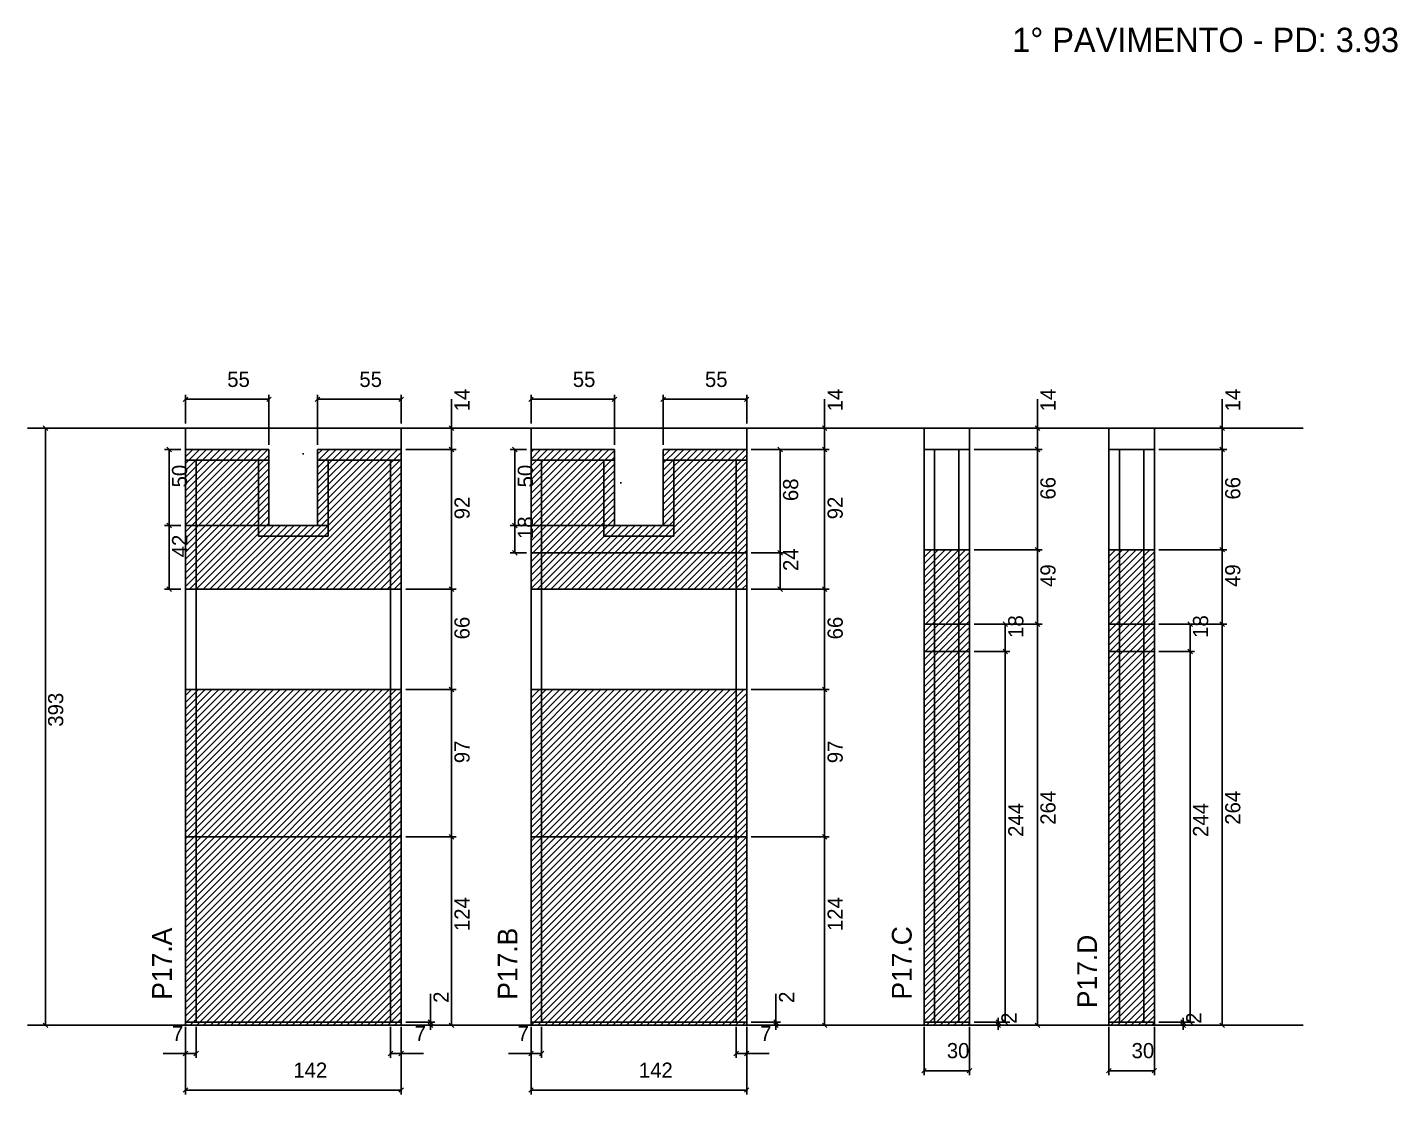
# Model space of a CAD drawing. Header units: metres. Extents: x 3065 to 4461, y 9763 to 10479.
# Drawn here: x 3559 to 4461, y 9763 to 10465 of the extents above; entities that cross this region are included whole.
import ezdxf

# ---------------------------------------------------------------- set-up
doc = ezdxf.new("R2010")
doc.units = ezdxf.units.M
for name, color, linetype in [('COTA', 7, 'Continuous'), ('Hachura', 7, 'Continuous'), ('NOMENCLATURA', 7, 'Continuous'), ('Nível', 7, 'Continuous'), ('Painéis', 7, 'Continuous'), ('SARR_2.2x7', 7, 'Continuous'), ('Texto Seção', 7, 'Continuous')]:
    doc.layers.add(name, color=color, linetype=linetype)

msp = doc.modelspace()

# ---------------------------------------------------------------- hatches: boundary and pattern name
at = {"layer": 'COTA'}
h = msp.add_hatch(dxfattribs=at)
h.set_pattern_fill('AR-CONC')
h.paths.add_polyline_path([(3663.16, 10187.66), (3718.16, 10187.66), (3718.16, 10137.66), (3750.16, 10137.66), (3750.16, 10187.66), (3805.16, 10187.66), (3805.16, 10201.66), (3663.16, 10201.66), (3663.16, 10187.66)])
h = msp.add_hatch(dxfattribs=at)
h.set_pattern_fill('AR-CONC')
h.paths.add_polyline_path([(3890.67, 10187.66), (3945.67, 10187.66), (3945.67, 10137.66), (3977.67, 10137.66), (3977.67, 10187.66), (4032.67, 10187.66), (4032.67, 10201.66), (3890.67, 10201.66), (3890.67, 10187.66)])
h = msp.add_hatch(dxfattribs=at)
h.set_pattern_fill('AR-CONC')
h.paths.add_polyline_path([(4149.4, 10187.66), (4179.4, 10187.66), (4179.4, 10201.66), (4149.4, 10201.66), (4149.4, 10187.66)])
h = msp.add_hatch(dxfattribs=at)
h.set_pattern_fill('AR-CONC')
h.paths.add_polyline_path([(4271.05, 10187.66), (4301.05, 10187.66), (4301.05, 10201.66), (4271.05, 10201.66), (4271.05, 10187.66)])
at = {"layer": 'Hachura'}
h = msp.add_hatch(dxfattribs=at)
h.set_pattern_fill('ANSI31')
h.paths.add_polyline_path([(3718.16, 10137.66), (3718.16, 10187.66), (3663.16, 10187.66), (3663.16, 10095.66), (3805.16, 10095.66), (3805.16, 10187.66), (3750.16, 10187.66), (3750.16, 10137.66), (3718.16, 10137.66)])
h = msp.add_hatch(dxfattribs=at)
h.set_pattern_fill('ANSI31')
h.paths.add_polyline_path([(3945.67, 10137.66), (3945.67, 10187.66), (3890.67, 10187.66), (3890.67, 10095.66), (4032.67, 10095.66), (4032.67, 10187.66), (3977.67, 10187.66), (3977.67, 10137.66), (3945.67, 10137.66)])
h = msp.add_hatch(dxfattribs=at)
h.set_pattern_fill('ANSI31')
h.paths.add_polyline_path([(4179.4, 9808.66), (4179.4, 10121.66), (4149.4, 10121.66), (4149.4, 9808.66), (4179.4, 9808.66)])
h = msp.add_hatch(dxfattribs=at)
h.set_pattern_fill('ANSI31')
h.paths.add_polyline_path([(4301.05, 9808.66), (4301.05, 10121.66), (4271.05, 10121.66), (4271.05, 9808.66), (4301.05, 9808.66)])
h = msp.add_hatch(dxfattribs=at)
h.set_pattern_fill('ANSI31')
h.paths.add_polyline_path([(3805.16, 9808.66), (3805.16, 10029.66), (3663.16, 10029.66), (3663.16, 9808.66), (3805.16, 9808.66)])
h = msp.add_hatch(dxfattribs=at)
h.set_pattern_fill('ANSI31')
h.paths.add_polyline_path([(4032.67, 9808.66), (4032.67, 10029.66), (3890.67, 10029.66), (3890.67, 9808.66), (4032.67, 9808.66)])

# ---------------------------------------------------------------- linework, layer by layer
at = {"layer": 'COTA', "color": 0, "lineweight": 25}
for p, q in [((3664.66, 10222.15), (3661.66, 10219.15)), ((3716.66, 10219.15), (3719.66, 10222.15)), ((3751.66, 10222.15), (3748.66, 10219.15)), ((3803.66, 10219.15), (3806.66, 10222.15)), ((3892.17, 10222.15), (3889.17, 10219.15)), ((3944.17, 10219.15), (3947.17, 10222.15)), ((3979.17, 10222.15), (3976.17, 10219.15)), ((4031.17, 10219.15), (4034.17, 10222.15)), ((3572.46, 10200.16), (3569.46, 10203.16)), ((3839.84, 10200.16), (3836.84, 10203.16)), ((4085.48, 10200.16), (4082.48, 10203.16)), ((4225.59, 10200.16), (4222.59, 10203.16)), ((4347.24, 10200.16), (4344.24, 10203.16)), ((3653.88, 10186.16), (3650.88, 10189.16)), ((3839.84, 10186.16), (3836.84, 10189.16)), ((3836.84, 10189.16), (3839.84, 10186.16)), ((3881.52, 10186.16), (3878.52, 10189.16)), ((4056.19, 10186.16), (4053.19, 10189.16)), ((4085.48, 10186.16), (4082.48, 10189.16)), ((4082.48, 10189.16), (4085.48, 10186.16)), ((4222.59, 10189.16), (4225.59, 10186.16)), ((4225.59, 10186.16), (4222.59, 10189.16)), ((4344.24, 10189.16), (4347.24, 10186.16)), ((4347.24, 10186.16), (4344.24, 10189.16)), ((3653.88, 10136.16), (3650.88, 10139.16)), ((3650.88, 10139.16), (3653.88, 10136.16)), ((3881.52, 10136.16), (3878.52, 10139.16)), ((3878.52, 10139.16), (3881.52, 10136.16)), ((4225.59, 10120.16), (4222.59, 10123.16)), ((4222.59, 10123.16), (4225.59, 10120.16)), ((4347.24, 10120.16), (4344.24, 10123.16)), ((4344.24, 10123.16), (4347.24, 10120.16)), ((3878.52, 10121.16), (3881.52, 10118.16)), ((4053.19, 10121.16), (4056.19, 10118.16)), ((4056.19, 10118.16), (4053.19, 10121.16)), ((3650.88, 10097.16), (3653.88, 10094.16)), ((3836.84, 10097.16), (3839.84, 10094.16)), ((3839.84, 10094.16), (3836.84, 10097.16)), ((4053.19, 10097.16), (4056.19, 10094.16)), ((4082.48, 10097.16), (4085.48, 10094.16)), ((4085.48, 10094.16), (4082.48, 10097.16)), ((4204.4, 10071.16), (4201.4, 10074.16)), ((4225.59, 10071.16), (4222.59, 10074.16)), ((4222.59, 10074.16), (4225.59, 10071.16)), ((4326.05, 10071.16), (4323.05, 10074.16)), ((4347.24, 10071.16), (4344.24, 10074.16)), ((4344.24, 10074.16), (4347.24, 10071.16)), ((4201.4, 10056.16), (4204.4, 10053.16)), ((4204.4, 10053.16), (4201.4, 10056.16)), ((4323.05, 10056.16), (4326.05, 10053.16)), ((4326.05, 10053.16), (4323.05, 10056.16)), ((3839.84, 10028.16), (3836.84, 10031.16)), ((3836.84, 10031.16), (3839.84, 10028.16)), ((4085.48, 10028.16), (4082.48, 10031.16)), ((4082.48, 10031.16), (4085.48, 10028.16)), ((3839.84, 9931.16), (3836.84, 9934.16)), ((3836.84, 9934.16), (3839.84, 9931.16)), ((4085.48, 9931.16), (4082.48, 9934.16)), ((4082.48, 9934.16), (4085.48, 9931.16)), ((3569.46, 9810.16), (3572.46, 9807.16)), ((3822.92, 9812.16), (3825.92, 9809.16)), ((3825.92, 9807.16), (3822.92, 9810.16)), ((3836.84, 9810.16), (3839.84, 9807.16)), ((4050.43, 9812.16), (4053.43, 9809.16)), ((4053.43, 9807.16), (4050.43, 9810.16)), ((4082.48, 9810.16), (4085.48, 9807.16)), ((4196.81, 9812.16), (4199.81, 9809.16)), ((4199.81, 9807.16), (4196.81, 9810.16)), ((4201.4, 9812.16), (4204.4, 9809.16)), ((4222.59, 9810.16), (4225.59, 9807.16)), ((4318.46, 9812.16), (4321.46, 9809.16)), ((4321.46, 9807.16), (4318.46, 9810.16)), ((4323.05, 9812.16), (4326.05, 9809.16)), ((4344.24, 9810.16), (4347.24, 9807.16)), ((3664.66, 9791.65), (3661.66, 9788.65)), ((3668.66, 9788.65), (3671.66, 9791.65)), ((3799.66, 9791.65), (3796.66, 9788.65)), ((3803.66, 9788.65), (3806.66, 9791.65)), ((3892.17, 9791.65), (3889.17, 9788.65)), ((3896.17, 9788.65), (3899.17, 9791.65)), ((4027.17, 9791.65), (4024.17, 9788.65)), ((4031.17, 9788.65), (4034.17, 9791.65)), ((4150.9, 9780.27), (4147.9, 9777.27)), ((4177.9, 9777.27), (4180.9, 9780.27)), ((4272.55, 9780.27), (4269.55, 9777.27)), ((4299.55, 9777.27), (4302.55, 9780.27)), ((3664.66, 9767.55), (3661.66, 9764.55)), ((3803.66, 9764.55), (3806.66, 9767.55)), ((3892.17, 9767.55), (3889.17, 9764.55)), ((4031.17, 9764.55), (4034.17, 9767.55))]:
    msp.add_line(p, q, dxfattribs=at)
at = {"layer": 'COTA', "color": 4, "lineweight": 25}
for p, q in [((3663.16, 10204.66), (3663.16, 10223.65)), ((3663.16, 10220.65), (3718.16, 10220.65)), ((3718.16, 10190.66), (3718.16, 10223.65)), ((3750.16, 10190.66), (3750.16, 10223.65)), ((3805.16, 10220.65), (3750.16, 10220.65)), ((3805.16, 10204.66), (3805.16, 10223.65)), ((3838.34, 10201.66), (3838.34, 10220.78)), ((3890.67, 10204.66), (3890.67, 10223.65)), ((3890.67, 10220.65), (3945.67, 10220.65)), ((3945.67, 10190.66), (3945.67, 10223.65)), ((3977.67, 10190.66), (3977.67, 10223.65)), ((4032.67, 10220.65), (3977.67, 10220.65)), ((4032.67, 10204.66), (4032.67, 10223.65)), ((4083.98, 10201.66), (4083.98, 10220.78)), ((4224.09, 10201.66), (4224.09, 10220.78)), ((4345.74, 10201.66), (4345.74, 10220.78)), ((3562.11, 10201.66), (3573.96, 10201.66)), ((3570.96, 9808.66), (3570.96, 10201.66)), ((3808.16, 10201.66), (3841.34, 10201.66)), ((3838.34, 10187.66), (3838.34, 10201.66)), ((4035.67, 10201.66), (4086.98, 10201.66)), ((4083.98, 10187.66), (4083.98, 10201.66)), ((4182.4, 10201.66), (4227.09, 10201.66)), ((4224.09, 10187.66), (4224.09, 10201.66)), ((4304.05, 10201.66), (4348.74, 10201.66)), ((4345.74, 10187.66), (4345.74, 10201.66)), ((3660.16, 10187.66), (3649.38, 10187.66)), ((3652.38, 10137.66), (3652.38, 10187.66)), ((3808.16, 10187.66), (3841.34, 10187.66)), ((3808.16, 10187.66), (3841.34, 10187.66)), ((3838.34, 10095.66), (3838.34, 10187.66)), ((3887.67, 10187.66), (3877.02, 10187.66)), ((3880.02, 10137.66), (3880.02, 10187.66)), ((4035.67, 10187.66), (4086.98, 10187.66)), ((4035.67, 10187.66), (4086.98, 10187.66)), ((4035.67, 10187.66), (4057.69, 10187.66)), ((4054.69, 10119.66), (4054.69, 10187.66)), ((4083.98, 10095.66), (4083.98, 10187.66)), ((4182.4, 10187.66), (4227.09, 10187.66)), ((4182.4, 10187.66), (4227.09, 10187.66)), ((4224.09, 10121.66), (4224.09, 10187.66)), ((4304.05, 10187.66), (4348.74, 10187.66)), ((4304.05, 10187.66), (4348.74, 10187.66)), ((4345.74, 10121.66), (4345.74, 10187.66)), ((3660.16, 10137.66), (3649.38, 10137.66)), ((3660.16, 10137.66), (3649.38, 10137.66)), ((3652.38, 10095.66), (3652.38, 10137.66)), ((3887.67, 10137.66), (3877.02, 10137.66)), ((3887.67, 10137.66), (3877.02, 10137.66)), ((3880.02, 10119.66), (3880.02, 10137.66)), ((4182.4, 10121.66), (4227.09, 10121.66)), ((4182.4, 10121.66), (4227.09, 10121.66)), ((4224.09, 10072.66), (4224.09, 10121.66)), ((4304.05, 10121.66), (4348.74, 10121.66)), ((4304.05, 10121.66), (4348.74, 10121.66)), ((4345.74, 10072.66), (4345.74, 10121.66)), ((3887.67, 10119.66), (3877.02, 10119.66)), ((4035.67, 10119.66), (4057.69, 10119.66)), ((4035.67, 10119.66), (4057.69, 10119.66)), ((4054.69, 10119.66), (4054.69, 10095.66)), ((3660.16, 10095.66), (3649.38, 10095.66)), ((3808.16, 10095.66), (3841.34, 10095.66)), ((3808.16, 10095.66), (3841.34, 10095.66)), ((3838.34, 10029.66), (3838.34, 10095.66)), ((4035.67, 10095.66), (4086.98, 10095.66)), ((4035.67, 10095.66), (4057.69, 10095.66)), ((4035.67, 10095.66), (4086.98, 10095.66)), ((4083.98, 10029.66), (4083.98, 10095.66)), ((4182.4, 10072.66), (4227.09, 10072.66)), ((4182.4, 10072.66), (4205.9, 10072.66)), ((4182.4, 10072.66), (4227.09, 10072.66)), ((4202.9, 10072.66), (4202.9, 10054.66)), ((4224.09, 9808.66), (4224.09, 10072.66)), ((4304.05, 10072.66), (4348.74, 10072.66)), ((4304.05, 10072.66), (4327.55, 10072.66)), ((4304.05, 10072.66), (4348.74, 10072.66)), ((4324.55, 10072.66), (4324.55, 10054.66)), ((4345.74, 9808.66), (4345.74, 10072.66)), ((4182.4, 10054.66), (4205.9, 10054.66)), ((4182.4, 10054.66), (4205.9, 10054.66)), ((4202.9, 10054.66), (4202.9, 9810.66)), ((4304.05, 10054.66), (4327.55, 10054.66)), ((4304.05, 10054.66), (4327.55, 10054.66)), ((4324.55, 10054.66), (4324.55, 9810.66)), ((3808.16, 10029.66), (3841.34, 10029.66)), ((3808.16, 10029.66), (3841.34, 10029.66)), ((3838.34, 10029.66), (3838.34, 9932.66)), ((4035.67, 10029.66), (4086.98, 10029.66)), ((4035.67, 10029.66), (4086.98, 10029.66)), ((4083.98, 10029.66), (4083.98, 9932.66)), ((3808.16, 9932.66), (3841.34, 9932.66)), ((3808.16, 9932.66), (3841.34, 9932.66)), ((3838.34, 9808.66), (3838.34, 9932.66)), ((4035.67, 9932.66), (4086.98, 9932.66)), ((4035.67, 9932.66), (4086.98, 9932.66)), ((4083.98, 9808.66), (4083.98, 9932.66)), ((3824.42, 9810.66), (3824.42, 9829.46)), ((4051.93, 9810.66), (4051.93, 9829.46)), ((3562.11, 9808.66), (3573.96, 9808.66)), ((3663.16, 9807.66), (3663.16, 9763.05)), ((3663.16, 9805.66), (3663.16, 9787.15)), ((3670.16, 9807.66), (3670.16, 9787.15)), ((3798.16, 9807.66), (3798.16, 9787.15)), ((3805.16, 9807.66), (3805.16, 9763.05)), ((3805.16, 9805.66), (3805.16, 9787.15)), ((3808.16, 9810.66), (3827.42, 9810.66)), ((3808.16, 9808.66), (3827.42, 9808.66)), ((3808.16, 9808.66), (3841.34, 9808.66)), ((3824.42, 9808.66), (3824.42, 9810.66)), ((3824.42, 9808.66), (3824.42, 9805.66)), ((3890.67, 9807.66), (3890.67, 9763.05)), ((3890.67, 9805.66), (3890.67, 9787.15)), ((3897.67, 9807.66), (3897.67, 9787.15)), ((4025.67, 9807.66), (4025.67, 9787.15)), ((4032.67, 9807.66), (4032.67, 9763.05)), ((4032.67, 9805.66), (4032.67, 9787.15)), ((4035.67, 9810.66), (4054.93, 9810.66)), ((4035.67, 9808.66), (4054.93, 9808.66)), ((4035.67, 9808.66), (4086.98, 9808.66)), ((4051.93, 9808.66), (4051.93, 9810.66)), ((4051.93, 9808.66), (4051.93, 9805.66)), ((4149.4, 9807.66), (4149.4, 9775.77)), ((4179.4, 9807.66), (4179.4, 9775.77)), ((4182.4, 9810.66), (4201.31, 9810.66)), ((4182.4, 9810.66), (4205.9, 9810.66)), ((4182.4, 9808.66), (4201.31, 9808.66)), ((4182.4, 9808.66), (4227.09, 9808.66)), ((4198.31, 9810.66), (4198.31, 9813.66)), ((4198.31, 9808.66), (4198.31, 9810.66)), ((4198.31, 9808.66), (4198.31, 9805.66)), ((4271.05, 9807.66), (4271.05, 9775.77)), ((4301.05, 9807.66), (4301.05, 9775.77)), ((4304.05, 9810.66), (4322.96, 9810.66)), ((4304.05, 9810.66), (4327.55, 9810.66)), ((4304.05, 9808.66), (4322.96, 9808.66)), ((4304.05, 9808.66), (4348.74, 9808.66)), ((4319.96, 9810.66), (4319.96, 9813.66)), ((4319.96, 9808.66), (4319.96, 9810.66)), ((4319.96, 9808.66), (4319.96, 9805.66)), ((3663.16, 9790.15), (3648.43, 9790.15)), ((3670.16, 9790.15), (3663.16, 9790.15)), ((3798.16, 9790.15), (3805.16, 9790.15)), ((3805.16, 9790.15), (3819.89, 9790.15)), ((3890.67, 9790.15), (3875.94, 9790.15)), ((3897.67, 9790.15), (3890.67, 9790.15)), ((4025.67, 9790.15), (4032.67, 9790.15)), ((4032.67, 9790.15), (4047.4, 9790.15)), ((4149.4, 9778.77), (4179.4, 9778.77)), ((4271.05, 9778.77), (4301.05, 9778.77)), ((3805.16, 9766.05), (3663.16, 9766.05)), ((4032.67, 9766.05), (3890.67, 9766.05))]:
    msp.add_line(p, q, dxfattribs=at)
at = {"layer": 'COTA', "color": 241, "lineweight": 25}
for p, q in [((3663.16, 10187.66), (3663.16, 10201.66)), ((3663.16, 10201.66), (3805.16, 10201.66)), ((3805.16, 10201.66), (3805.16, 10187.66)), ((3890.67, 10187.66), (3890.67, 10201.66)), ((3890.67, 10201.66), (4032.67, 10201.66)), ((4032.67, 10201.66), (4032.67, 10187.66))]:
    msp.add_line(p, q, dxfattribs=at)
for points in [[(4179.4, 10187.66), (4179.4, 10201.66), (4149.4, 10201.66), (4149.4, 10187.66)], [(4301.05, 10187.66), (4301.05, 10201.66), (4271.05, 10201.66), (4271.05, 10187.66)]]:
    msp.add_lwpolyline(points, dxfattribs=at)
at = {"layer": 'Nível', "color": 4, "lineweight": 25}
for p, q in [((3559.11, 10201.66), (4398.94, 10201.66)), ((3559.11, 9808.66), (4398.94, 9808.66))]:
    msp.add_line(p, q, dxfattribs=at)
at = {"layer": 'Painéis', "color": 200, "lineweight": 25}
for p, q in [((3663.16, 10137.66), (3663.16, 10187.66)), ((3718.16, 10187.66), (3663.16, 10187.66)), ((3718.16, 10187.66), (3718.16, 10137.66)), ((3750.16, 10187.66), (3750.16, 10137.66)), ((3750.16, 10187.66), (3805.16, 10187.66)), ((3805.16, 10095.66), (3805.16, 10187.66)), ((3890.67, 10137.66), (3890.67, 10187.66)), ((3945.67, 10187.66), (3890.67, 10187.66)), ((3945.67, 10187.66), (3945.67, 10137.66)), ((3977.67, 10187.66), (3977.67, 10137.66)), ((3977.67, 10187.66), (4032.67, 10187.66)), ((4032.67, 10095.66), (4032.67, 10187.66)), ((4149.4, 10187.66), (4149.4, 9810.66)), ((4179.4, 10187.66), (4149.4, 10187.66)), ((4179.4, 9810.66), (4179.4, 10187.66)), ((4271.05, 10187.66), (4271.05, 9810.66)), ((4301.05, 10187.66), (4271.05, 10187.66)), ((4301.05, 9810.66), (4301.05, 10187.66)), ((3750.16, 10137.66), (3663.16, 10137.66)), ((3663.16, 10137.66), (3663.16, 10095.66)), ((3890.67, 10137.66), (3890.67, 10095.66)), ((3977.67, 10137.66), (3890.67, 10137.66)), ((4179.4, 10121.66), (4149.4, 10121.66)), ((4301.05, 10121.66), (4271.05, 10121.66)), ((3890.67, 10119.66), (4032.67, 10119.66)), ((3663.16, 10095.66), (3805.16, 10095.66)), ((3663.16, 10029.66), (3663.16, 10095.66)), ((3805.16, 10029.66), (3805.16, 10095.66)), ((3890.67, 10095.66), (4032.67, 10095.66)), ((3890.67, 10029.66), (3890.67, 10095.66)), ((4032.67, 10029.66), (4032.67, 10095.66)), ((4179.4, 10072.66), (4149.4, 10072.66)), ((4301.05, 10072.66), (4271.05, 10072.66)), ((4179.4, 10054.66), (4149.4, 10054.66)), ((4301.05, 10054.66), (4271.05, 10054.66)), ((3663.16, 10029.66), (3663.16, 9808.66)), ((3805.16, 10029.66), (3663.16, 10029.66)), ((3805.16, 9808.66), (3805.16, 10029.66)), ((3890.67, 10029.66), (3890.67, 9808.66)), ((4032.67, 10029.66), (3890.67, 10029.66)), ((4032.67, 9808.66), (4032.67, 10029.66)), ((3663.16, 9932.66), (3805.16, 9932.66)), ((3890.67, 9932.66), (4032.67, 9932.66)), ((3663.16, 9810.66), (3805.16, 9810.66)), ((3890.67, 9810.66), (4032.67, 9810.66)), ((4149.4, 9810.66), (4179.4, 9810.66)), ((4271.05, 9810.66), (4301.05, 9810.66))]:
    msp.add_line(p, q, dxfattribs=at)
for points in [[(3805.16, 9810.66), (3663.16, 9810.66), (3663.16, 9808.66), (3805.16, 9808.66)], [(4032.67, 9810.66), (3890.67, 9810.66), (3890.67, 9808.66), (4032.67, 9808.66)], [(4149.4, 9810.66), (4179.4, 9810.66), (4179.4, 9808.66), (4149.4, 9808.66)], [(4271.05, 9810.66), (4301.05, 9810.66), (4301.05, 9808.66), (4271.05, 9808.66)]]:
    msp.add_lwpolyline(points, close=True, dxfattribs=at)
at = {"layer": 'SARR_2.2x7', "color": 40, "lineweight": 25}
for p, q in [((3798.16, 10187.66), (3805.16, 10187.66)), ((4025.67, 10187.66), (4032.67, 10187.66)), ((4156.4, 10121.66), (4156.4, 10187.66)), ((4172.4, 10121.66), (4172.4, 10187.66)), ((4278.05, 10121.66), (4278.05, 10187.66)), ((4294.05, 10121.66), (4294.05, 10187.66)), ((3718.16, 10180.66), (3663.16, 10180.66)), ((3670.16, 10137.66), (3670.16, 10180.66)), ((3711.16, 10180.66), (3711.16, 10137.66)), ((3750.16, 10180.66), (3805.16, 10180.66)), ((3757.16, 10180.66), (3757.16, 10137.66)), ((3798.16, 10095.66), (3798.16, 10180.66)), ((3945.67, 10180.66), (3890.67, 10180.66)), ((3897.67, 10137.66), (3897.67, 10180.66)), ((3938.67, 10180.66), (3938.67, 10137.66)), ((3977.67, 10180.66), (4032.67, 10180.66)), ((3984.67, 10180.66), (3984.67, 10137.66)), ((4025.67, 10095.66), (4025.67, 10180.66)), ((3670.16, 10137.66), (3663.16, 10137.66)), ((3670.16, 10095.66), (3670.16, 10137.66)), ((3711.16, 10137.66), (3711.16, 10130.66)), ((3711.16, 10130.66), (3757.16, 10130.66)), ((3757.16, 10137.66), (3750.16, 10137.66)), ((3757.16, 10137.66), (3757.16, 10130.66)), ((3897.67, 10137.66), (3890.67, 10137.66)), ((3897.67, 10095.66), (3897.67, 10137.66)), ((3938.67, 10137.66), (3938.67, 10130.66)), ((3984.67, 10137.66), (3938.67, 10137.66)), ((3938.67, 10130.66), (3984.67, 10130.66)), ((3984.67, 10130.66), (3984.67, 10137.66)), ((4156.4, 10121.66), (4156.4, 10072.66)), ((4172.4, 10121.66), (4172.4, 10072.66)), ((4278.05, 10121.66), (4278.05, 10072.66)), ((4294.05, 10121.66), (4294.05, 10072.66)), ((3670.16, 10029.66), (3670.16, 10095.66)), ((3798.16, 10029.66), (3798.16, 10095.66)), ((3897.67, 10029.66), (3897.67, 10095.66)), ((4025.67, 10029.66), (4025.67, 10095.66)), ((4156.4, 10072.66), (4156.4, 9810.66)), ((4172.4, 10072.66), (4172.4, 9810.66)), ((4278.05, 10072.66), (4278.05, 9810.66)), ((4294.05, 10072.66), (4294.05, 9810.66)), ((3670.16, 9932.66), (3670.16, 10029.66)), ((3798.16, 9932.66), (3798.16, 10029.66)), ((3897.67, 9932.66), (3897.67, 10029.66)), ((4025.67, 9932.66), (4025.67, 10029.66)), ((3670.16, 9810.66), (3670.16, 9932.66)), ((3798.16, 9810.66), (3798.16, 9932.66)), ((3897.67, 9810.66), (3897.67, 9932.66)), ((4025.67, 9810.66), (4025.67, 9932.66))]:
    msp.add_line(p, q, dxfattribs=at)

# ---------------------------------------------------------------- texts
at = {"layer": 'COTA', "color": 240, "lineweight": 25}
for s, p in [('55', (3690.66, 10228.76)), ('55', (3777.66, 10228.76)), ('55', (3918.17, 10228.76)), ('55', (4005.17, 10228.76)), ('7', (3654.3, 9798.22)), ('7', (3814.03, 9798.22)), ('7', (3881.8, 9798.22)), ('7', (4041.53, 9798.22)), ('30', (4164.4, 9786.98)), ('30', (4286.05, 9786.98)), ('142', (3734.16, 9774.12)), ('142', (3961.67, 9774.12))]:
    msp.add_text(s, height=10, dxfattribs=at).set_placement(p)
for s, p in [('14', (3850.27, 10212.72)), ('14', (4095.91, 10212.72)), ('14', (4236.02, 10212.72)), ('14', (4357.67, 10212.72)), ('50', (3664.27, 10162.66)), ('50', (3891.91, 10162.66)), ('68', (4066.57, 10153.66)), ('66', (4235.99, 10154.66)), ('66', (4357.64, 10154.66)), ('92', (3850.25, 10141.66)), ('92', (4095.89, 10141.66)), ('18', (3891.93, 10128.66)), ('42', (3664.31, 10116.66)), ('24', (4066.62, 10107.66)), ('49', (4235.99, 10097.16)), ('49', (4357.64, 10097.16)), ('66', (3850.24, 10062.66)), ('66', (4095.88, 10062.66)), ('18', (4214.81, 10063.66)), ('18', (4336.45, 10063.66)), ('393', (3582.71, 10005.16)), ('97', (3850.24, 9981.16)), ('97', (4095.88, 9981.16)), ('264', (4235.99, 9940.66)), ('264', (4357.64, 9940.66)), ('244', (4214.83, 9932.66)), ('244', (4336.47, 9932.66)), ('124', (3850.27, 9870.66)), ('124', (4095.91, 9870.66)), ('2', (3836.42, 9823.41)), ('2', (4063.93, 9823.41)), ('2', (4210.31, 9809.66)), ('2', (4331.96, 9809.66))]:
    msp.add_text(s, height=10, rotation=90, dxfattribs=at).set_placement(p)
at = {"layer": 'NOMENCLATURA', "color": 2, "lineweight": 25}
msp.add_text('1° PAVIMENTO - PD: 3.93', height=16, dxfattribs=at).set_placement((4207.44, 10449.17))
at = {"layer": 'Texto Seção', "color": 7, "lineweight": 15}
for s, p in [('P17.A', (3654.22, 9825.49)), ('P17.B', (3881.72, 9825.49)), ('P17.C', (4141.25, 9825.56)), ('P17.D', (4263.24, 9819.95))]:
    msp.add_text(s, height=13, rotation=90, dxfattribs=at).set_placement(p)

doc.saveas('drawing.dxf')
